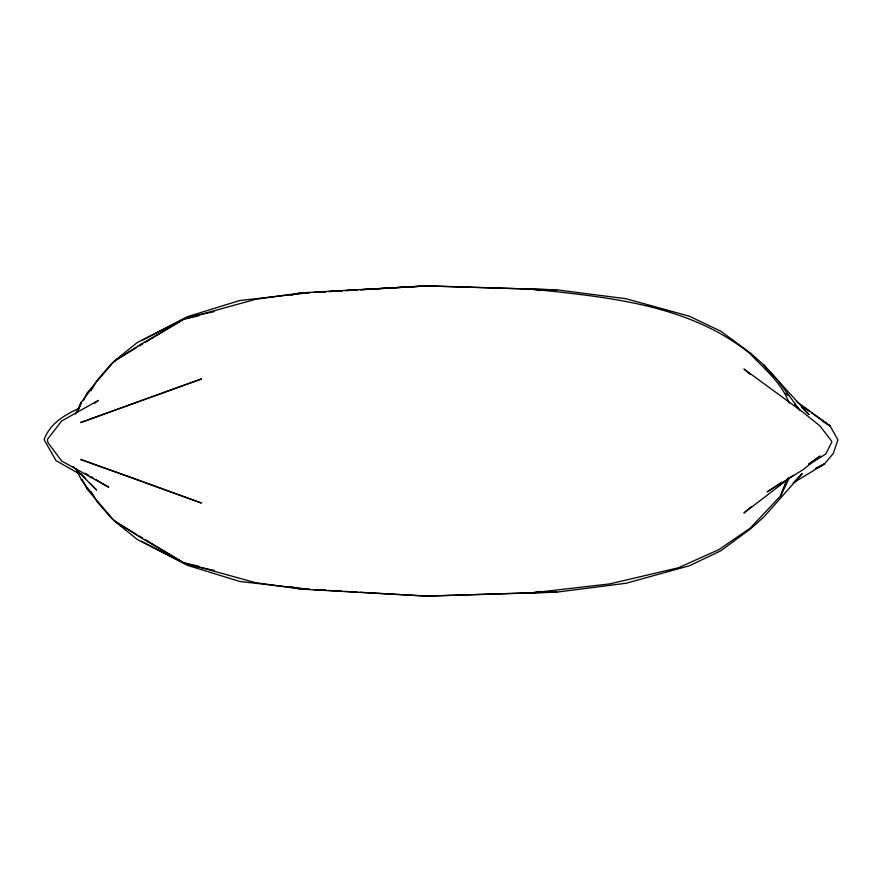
<?xml version="1.0" encoding="UTF-8"?>
<svg xmlns="http://www.w3.org/2000/svg" width="882" height="882" viewBox="0 0 882 882"><rect width="100%" height="100%" fill="white"/><g stroke="black" fill="none" stroke-linecap="round" stroke-linejoin="round"><path stroke-width="1.32" d="M78.564 409.634L81.42 402.082L93.591 386.018L90.934 390.759M787.681 478.242L780.504 495.96L750.097 528.263L718.951 549.585L678.49 567.732L609.683 583.917L532.982 592.748L426.811 596.1L301.688 589.154L255.648 582.704L183.787 562.837L139.632 536.973L114.451 521.03L86.932 488.871L82.081 479.257M77.429 411.817L81.42 402.082L75.433 414.121M787.472 479.003L780.504 495.96L789.555 477.449L787.847 479.521M83.437 400.538L86.932 393.129L114.451 360.97L137.261 342.525L186.08 317.652L214.304 311.589M93.58 386.206L96.91 380.484L111.507 363.66L122.201 355.457M751.199 506.808L743.956 512.982L793.161 475.277M94.032 403.614L98.354 400.417L61.674 420.99L47.363 439.457L47.904 442.599L61.674 461.01L108.684 487.173L95.752 479.521M808.706 463.91L819.973 456.049L803.226 469.599L767.086 491.913L781.706 482.156M808.75 464.527L825.739 454.065L831.913 441.893L830.734 439.942L819.973 425.951L803.226 412.401L743.956 369.018L750.163 374.31M136.776 347.508L114.451 360.97L139.632 345.027L183.787 319.163L255.648 299.296L301.688 292.846L426.811 285.9L556.796 289.869L626.088 298.733L689.481 316.263L720.814 331.213L750.869 353.384L763.911 365.104L777.406 379.888L799.897 410.218M139.136 346.086L142.652 343.969M145.001 342.547L183.787 319.163L198.516 315.866M79.281 408.168C64.507 415.091 49.943 423.393 44.1 439.688L56.018 460.602L79.281 473.832M141.429 340.695L188.285 316.406L239.794 300.508L309.692 292.626M815.993 468.32L824.461 463.954L833.247 453.491L837.9 439.898L830.083 425.94L796.479 401.453M815.905 468.276L824.461 463.954L793.227 482.917L802.179 473.667L763.911 516.896L750.869 528.616L720.814 550.787L689.481 565.737L626.088 583.267L556.796 592.131L426.811 596.1L360.077 592.274M296.33 294.037L301.688 292.846L290.928 295.15M539.696 591.381L532.982 592.748L556.796 592.131M329.923 291.534L342.205 290.817M346.295 290.586L357.21 289.946M361.311 289.704L426.811 285.9L556.796 289.869M313.783 292.394L326.031 291.688M328.754 291.534L342.381 290.751M345.105 290.586L357.353 289.891M360.077 289.726L426.811 285.9M301.523 293.1L309.637 292.648M315.05 292.35L325.866 291.755M141.429 541.305L188.285 565.594L239.794 581.492L309.637 589.352M315.05 589.65L325.866 590.245M301.523 588.9L309.692 589.374M313.783 589.606L326.031 590.312M328.754 590.466L342.205 591.183M345.105 591.414L357.21 592.054M539.696 290.619L532.982 289.252C607.985 297.234 689.206 304.378 750.097 353.737C764.551 369.04 781.628 382.876 789.225 403.118M214.304 570.411L186.08 564.348L137.261 539.475L114.451 521.03L136.776 534.492M290.928 586.85L301.688 589.154L296.33 587.963M198.516 566.134L183.787 562.837L145.001 539.453M85.168 473.259L88.696 475.343M91.044 476.743L93.404 478.132M139.136 535.914L142.652 538.031M823.281 421.585L830.083 425.94L811.528 412.831M803.888 407.44L809.345 411.288M122.201 526.543L111.507 518.34L96.91 501.516L93.58 495.794M801.595 407.286L809.037 414.573L763.911 365.104L768.156 370.484M73.173 466.556L96.612 490.083L90.162 483.325M80.957 473.667L85.554 478.496M785.961 393.074L787.659 395.224M794.45 403.824L799.533 410.284M90.879 491.329L93.591 495.982L81.42 479.918L76.028 469.081M201.316 378.995L80.681 422.533L201.316 378.995M133.689 478.331L80.681 459.467L201.316 503.005L133.689 478.331"/></g></svg>
